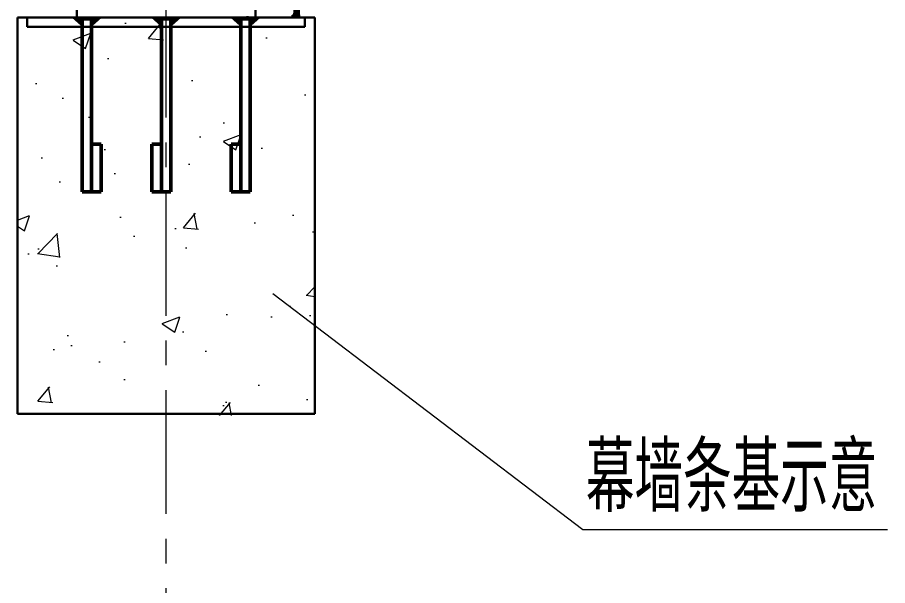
# Model space of a CAD drawing. Header units: millimetres. Extents: x -5285 to 713586, y 0 to 59400.
# Drawn here: x 512716 to 517104, y 11945 to 14813 of the extents above; entities that cross this region are included whole.
import ezdxf

# ---------------------------------------------------------------- set-up
doc = ezdxf.new("R2010")
doc.units = ezdxf.units.MM
doc.header["$LTSCALE"] = 1000
doc.linetypes.add('CENTER', pattern=[2, 1.25, -0.25, 0.25, -0.25])
doc.linetypes.add('DASHED', pattern=[0.75, 0.5, -0.25])
doc.layers.get('0').update_dxf_attribs({"lineweight": 15})
for name, color, linetype, lineweight in [('BEAM', 161, 'Continuous', 30), ('CConc', 2, 'Continuous', 30), ('REIN', 1, 'Continuous', 50), ('TD-Dash', 9, 'DASHED', 30), ('TD-DOTE', 252, 'CENTER', 15), ('TD-TEXT', 2, 'Continuous', 15), ('YM预埋件', 224, 'Continuous', 30)]:
    doc.layers.add(name, color=color, linetype=linetype, lineweight=lineweight)
doc.layers.add('TD-HATCH', color=98, linetype='Continuous', lineweight=15, transparency=0.4)
doc.layers.add('USER', color=7, linetype='Continuous')
doc.styles.add('T&D', font='haiwenrs.shx', dxfattribs={"width": 0.7, "bigfont": 'hztxt.shx'})
pattern_1 = [(50, (-1946550, -297335), (9109.233, -796.954), [952.5, -10477.5]), (355, (-1946550, -297335), (-1762.17, 9552.842), [762, -8382.03]), (100.45144, (-1945791, -297401), (7347.062, 8755.888), [809.5, -8904.512]), (46.1842, (-1946550, -294795), (13553.95, -2102.116), [1428.75, -15716.25]), (96.63556, (-1945420, -294970), (11870.21, 12371.306), [1214.25, -13356.78]), (351.18415, (-1946550, -294795), (11870.21, 12371.31), [1143, -12572.99]), (21, (-1945280, -295430), (7580.72, -5113.26), [952.5, -10477.5]), (326, (-1945280, -295430), (3090.1, 9209.4), [762, -8382]), (71.45144, (-1944648, -295856), (10670.82, 4096.14), [809.5, -8904.497]), (37.5, (-1946549.8, -297335), (154.43, 4227.752), [0, -8280.4, 0, -8509, 0, -8413.75]), (7.5, (-1946550, -297335), (3340.983, 5009.029), [0, -4851.4, 0, -8089.9, 0, -3206.75]), (327.5, (-1949382, -297335), (6779.5298, -286.437), [0, -3175, 0, -9906, 0, -13144.5]), (317.5, (-1950652, -297335), (7406.459, 1271.325), [0, -4127.5, 0, -6578.6, 0, -9334.5])]

msp = doc.modelspace()

# ---------------------------------------------------------------- hatches: boundary and pattern name
h = msp.add_hatch()
h.set_pattern_fill('DOTS', color=4, scale=0.5, angle=180, style=0)
h.set_pattern_definition([(270, (511299.022, 41559.953), (-2.38125, -2.11666667), [0, -4.23333333])])
edge = h.paths.add_edge_path()
edge.add_line((514115.8, 14812.9), (514088.5, 14812.9))
edge.add_line((514088.5, 14812.9), (514088.5, 14814.1))
edge.add_ellipse((514081.9, 14852.9), major_axis=(0, 40), ratio=0.680088, start_angle=193.9006, end_angle=348.9569)
edge.add_line((514087.1, 14892.2), (514087.1, 14892.9))
edge.add_line((514087.1, 14892.9), (514115.8, 14892.9))
edge.add_line((514115.8, 14892.9), (514133.8, 14892.9))
edge.add_line((514133.8, 14892.9), (514136.8, 14898.3))
edge.add_line((514136.8, 14898.3), (514136.8, 14898.3))
edge.add_ellipse((514318.7, 14852.9), major_axis=(0, 326.6), ratio=0.5625, start_angle=82.0202, end_angle=97.9798)
edge.add_line((514136.8, 14807.6), (514133.8, 14812.9))
edge.add_line((514133.8, 14812.9), (514115.8, 14812.9))
at = {"layer": 'TD-HATCH', "ltscale": 0.5}
h = msp.add_hatch(dxfattribs=at)
h.set_pattern_fill('AR-CONC', color=256, scale=50)
h.set_pattern_definition(pattern_1)
h.paths.add_polyline_path([(514215.9, 14812.9), (514165.9, 14812.9), (514165.9, 14764.9), (513889.9, 14764.9), (513889.9, 13932.9), (513841.9, 13932.9), (513793.9, 13932.9), (513793.9, 14172.9), (513841.9, 14172.9), (513841.9, 14764.9), (513489.9, 14764.9), (513489.9, 13932.9), (513441.9, 13932.9), (513393.9, 13932.9), (513393.9, 14172.9), (513441.9, 14172.9), (513441.9, 14764.9), (513089.9, 14764.9), (513089.9, 14172.9), (513137.9, 14172.9), (513137.9, 13932.9), (513089.9, 13932.9), (513041.9, 13932.9), (513041.9, 14764.9), (513037.9, 14764.9), (512765.9, 14764.9), (512765.9, 14812.9), (512715.9, 14812.9), (512715.9, 12812.9), (514215.9, 12812.9)])
h = msp.add_hatch(dxfattribs=at)
h.set_pattern_fill('AR-CONC', color=256, scale=50)
h.set_pattern_definition(pattern_1)
h.paths.add_polyline_path([(512715.9, 12812.9), (512715.9, 14812.9), (514215.9, 14812.9), (514215.9, 12812.9)])
h = msp.add_hatch(dxfattribs=at)
h.set_pattern_fill('AR-CONC', color=256, scale=5)
h.set_pattern_definition([(50, (-1946549.8, -297344.04), (910.92334, -79.69543), [95.25, -1047.75]), (355, (-1946549.8, -297344), (-176.2171, 955.28423), [76.2, -838.20292]), (100.451445, (-1946473.9, -297350.7), (734.70624, 875.58876), [80.95004, -890.45122]), (46.1842, (-1946549.8, -297090), (1355.3952, -210.21164), [142.875, -1571.625]), (96.63556, (-1946436.8, -297107.6), (1187.0207, 1237.1306), [121.4251, -1335.67804]), (351.18415, (-1946549.8, -297090), (1187.0207, 1237.1306), [114.2998, -1257.29866]), (21, (-1946422.8, -297153.54), (758.07196, -511.326), [95.25, -1047.75]), (326, (-1946422.8, -297153.5), (309.01014, 920.93983), [76.2, -838.2]), (71.451445, (-1946359.6, -297196.15), (1067.0821, 409.61384), [80.95004, -890.4497]), (37.5, (-1946549.8, -297344.04), (15.443016, 422.775194), [0, -828.04, 0, -850.9, 0, -841.375]), (7.5, (-1946549.8, -297344.04), (334.09831, 500.90287), [0, -485.14, 0, -808.99, 0, -320.675]), (327.5, (-1946833, -297344.04), (677.952976, -28.64372), [0, -317.5, 0, -990.6, 0, -1314.45]), (317.5, (-1946960, -297344.04), (740.6459, 127.13246), [0, -412.75, 0, -657.86, 0, -933.45])])
h.paths.add_polyline_path([(512715.9, 12803.8), (512715.9, 14803.8), (514215.9, 14803.8), (514215.9, 12803.8)])
at = {"layer": 'TD-HATCH'}
h = msp.add_hatch(dxfattribs=at)
h.set_pattern_fill('ANSI37', color=256, scale=0.8, angle=-90, style=0)
h.set_pattern_definition([(135, (513137.9004, 14812.8942), (-1.79605, -1.79605), []), (225, (513137.9004, 14812.8942), (1.79605, -1.79605), [])])
h.paths.add_polyline_path([(513037.9, 14772.9), (513041.9, 14772.9), (513041.9, 14804.9), (513065.9, 14804.9), (513065.9, 14812.9), (512993.9, 14812.9)])
h.paths.add_polyline_path([(513089.9, 14772.9), (513093.9, 14772.9), (513137.9, 14812.9), (513065.9, 14812.9), (513065.9, 14804.9), (513089.9, 14804.9)])
h.paths.add_polyline_path([(513089.9, 14764.9), (513093.9, 14764.9), (513093.9, 14772.9), (513089.9, 14772.9)])
h.paths.add_polyline_path([(513037.9, 14764.9), (513041.9, 14764.9), (513041.9, 14772.9), (513037.9, 14772.9)])
h = msp.add_hatch(dxfattribs=at)
h.set_pattern_fill('ANSI37', color=256, scale=0.8, angle=-90, style=0)
h.set_pattern_definition([(45, (513393.9004, 14812.8942), (1.79605, -1.79605), []), (315, (513393.9004, 14812.8942), (-1.79605, -1.79605), [])])
h.paths.add_polyline_path([(513493.9, 14772.9), (513489.9, 14772.9), (513489.9, 14804.9), (513465.9, 14804.9), (513465.9, 14812.9), (513537.9, 14812.9)])
h.paths.add_polyline_path([(513441.9, 14772.9), (513437.9, 14772.9), (513393.9, 14812.9), (513465.9, 14812.9), (513465.9, 14804.9), (513441.9, 14804.9)])
h.paths.add_polyline_path([(513441.9, 14764.9), (513437.9, 14764.9), (513437.9, 14772.9), (513441.9, 14772.9)])
h.paths.add_polyline_path([(513493.9, 14764.9), (513489.9, 14764.9), (513489.9, 14772.9), (513493.9, 14772.9)])
h = msp.add_hatch(dxfattribs=at)
h.set_pattern_fill('ANSI37', color=256, scale=0.8, angle=-90, style=0)
h.set_pattern_definition([(45, (513793.9004, 14812.8942), (1.79605, -1.79605), []), (315, (513793.9004, 14812.8942), (-1.79605, -1.79605), [])])
h.paths.add_polyline_path([(513893.9, 14772.9), (513889.9, 14772.9), (513889.9, 14804.9), (513865.9, 14804.9), (513865.9, 14812.9), (513937.9, 14812.9)])
h.paths.add_polyline_path([(513841.9, 14772.9), (513837.9, 14772.9), (513793.9, 14812.9), (513865.9, 14812.9), (513865.9, 14804.9), (513841.9, 14804.9)])
h.paths.add_polyline_path([(513841.9, 14764.9), (513837.9, 14764.9), (513837.9, 14772.9), (513841.9, 14772.9)])
h.paths.add_polyline_path([(513893.9, 14764.9), (513889.9, 14764.9), (513889.9, 14772.9), (513893.9, 14772.9)])

# ---------------------------------------------------------------- linework, layer by layer
at = {"layer": 'BEAM', "ltscale": 0.5}
for p, q in [((513015.9, 18915), (513015.9, 14812.9)), ((513915.9, 18915), (513915.9, 14812.9))]:
    msp.add_line(p, q, dxfattribs=at)
at = {"layer": 'CConc'}
for p, q in [((512715.9, 14812.9), (514215.9, 14812.9)), ((512715.9, 12812.9), (512715.9, 14812.9)), ((514215.9, 14812.9), (514215.9, 12812.9)), ((514215.9, 12812.9), (512715.9, 12812.9))]:
    msp.add_line(p, q, dxfattribs=at)
at = {"layer": 'REIN'}
for p, q in [((513041.9, 14804.9), (513089.9, 14804.9)), ((513041.9, 13932.9), (513041.9, 14804.9)), ((513089.9, 14804.9), (513089.9, 13932.9)), ((513441.9, 14804.9), (513441.9, 13932.9)), ((513489.9, 14804.9), (513441.9, 14804.9)), ((513489.9, 13932.9), (513489.9, 14804.9)), ((513841.9, 14804.9), (513841.9, 13932.9)), ((513889.9, 14804.9), (513841.9, 14804.9)), ((513889.9, 13932.9), (513889.9, 14804.9)), ((513089.9, 14172.9), (513137.9, 14172.9)), ((513089.9, 13932.9), (513089.9, 14172.9)), ((513137.9, 14172.9), (513137.9, 13932.9)), ((513393.9, 14172.9), (513393.9, 13932.9)), ((513441.9, 14172.9), (513393.9, 14172.9)), ((513441.9, 13932.9), (513441.9, 14172.9)), ((513793.9, 14172.9), (513793.9, 13932.9)), ((513841.9, 14172.9), (513793.9, 14172.9)), ((513841.9, 13932.9), (513841.9, 14172.9)), ((513089.9, 13932.9), (513041.9, 13932.9)), ((513137.9, 13932.9), (513089.9, 13932.9)), ((513393.9, 13932.9), (513441.9, 13932.9)), ((513441.9, 13932.9), (513489.9, 13932.9)), ((513793.9, 13932.9), (513841.9, 13932.9)), ((513841.9, 13932.9), (513889.9, 13932.9))]:
    msp.add_line(p, q, dxfattribs=at)
at = {"layer": 'TD-Dash', "ltscale": 0.5}
for p, q in [((513875.9, 18944.7), (513875.9, 14812.9)), ((513055.9, 18885.3), (513055.9, 14812.9))]:
    msp.add_line(p, q, dxfattribs=at)
at = {"layer": 'TD-DOTE', "ltscale": 0.5}
msp.add_line((513465.9, 11307), (513465.9, 34391.5), dxfattribs=at)
at = {"layer": 'TD-HATCH'}
for p, q in [((513037.9, 14772.9), (512993.9, 14812.9)), ((513093.9, 14772.9), (513137.9, 14812.9)), ((513437.9, 14772.9), (513393.9, 14812.9)), ((513493.9, 14772.9), (513537.9, 14812.9)), ((513837.9, 14772.9), (513793.9, 14812.9)), ((513893.9, 14772.9), (513937.9, 14812.9)), ((513037.9, 14764.9), (513037.9, 14772.9)), ((513037.9, 14772.9), (513041.9, 14772.9)), ((513041.9, 14764.9), (513037.9, 14764.9)), ((513093.9, 14772.9), (513089.9, 14772.9)), ((513093.9, 14764.9), (513093.9, 14772.9)), ((513437.9, 14764.9), (513437.9, 14772.9)), ((513437.9, 14772.9), (513441.9, 14772.9)), ((513493.9, 14772.9), (513489.9, 14772.9)), ((513489.9, 14764.9), (513493.9, 14764.9)), ((513493.9, 14764.9), (513493.9, 14772.9)), ((513837.9, 14764.9), (513837.9, 14772.9)), ((513837.9, 14772.9), (513841.9, 14772.9)), ((513893.9, 14772.9), (513889.9, 14772.9)), ((513889.9, 14764.9), (513893.9, 14764.9)), ((513893.9, 14764.9), (513893.9, 14772.9))]:
    msp.add_line(p, q, dxfattribs=at)
at = {"layer": 'TD-TEXT', "ltscale": 0.5}
for p, q in [((514004.3, 13420), (515567.2, 12228.4)), ((515567.2, 12228.4), (517104, 12228.4))]:
    msp.add_line(p, q, dxfattribs=at)
at = {"layer": 'USER', "color": 4}
msp.add_line((514082.9, 14812.9), (514136.8, 14812.9), dxfattribs=at)
msp.add_ellipse((514277, 14852.9), major_axis=(0, 252.5), ratio=0.5625, start_param=1.411714, end_param=1.729878, dxfattribs=at)
at = {"layer": 'YM预埋件'}
for p, q in [((512765.9, 14812.9), (512765.9, 14764.9)), ((514165.9, 14812.9), (512765.9, 14812.9)), ((514165.9, 14764.9), (514165.9, 14812.9)), ((512765.9, 14764.9), (514165.9, 14764.9))]:
    msp.add_line(p, q, dxfattribs=at)

# ---------------------------------------------------------------- texts
at = {"layer": 'TD-TEXT', "ltscale": 0.5, "style": 'T&D', "width": 0.7}
msp.add_text('幕墙条基示意', height=350, dxfattribs=at).set_placement((515582.5, 12317.1, -67198.6))

doc.saveas('drawing.dxf')
